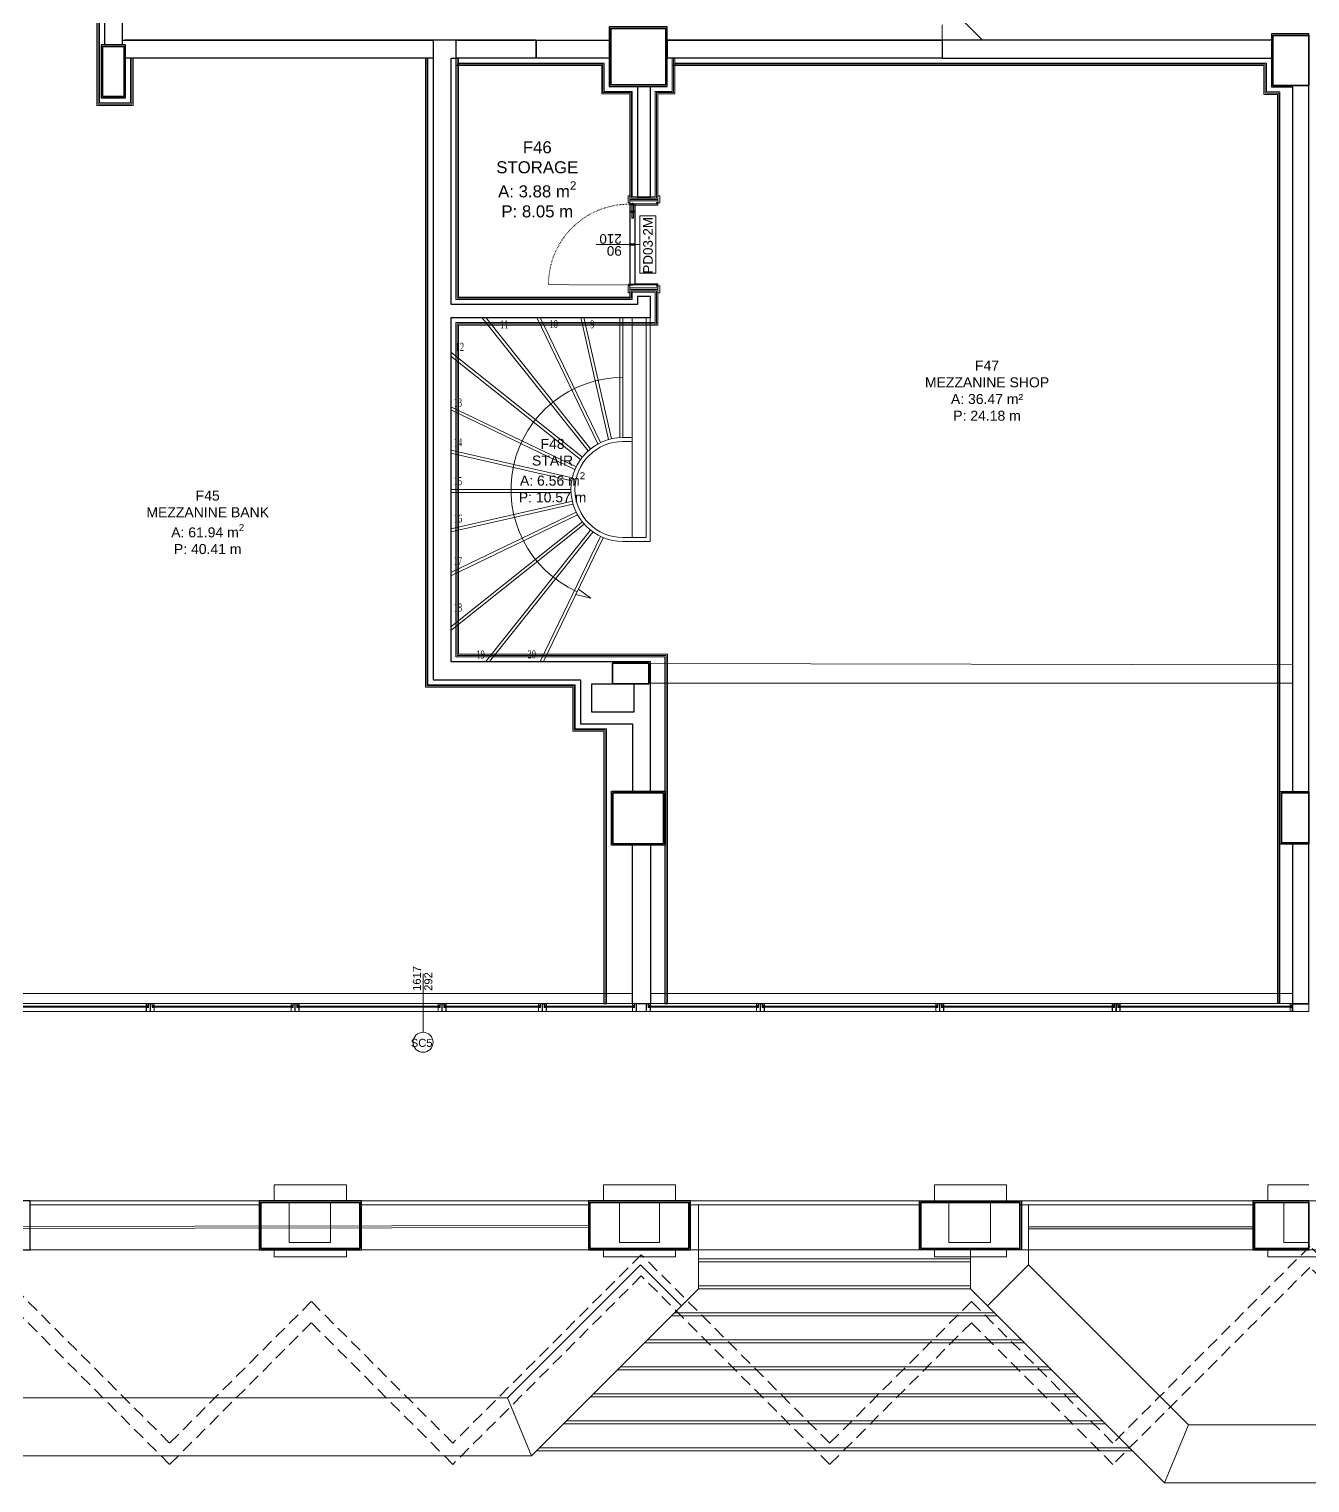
# Model space of a CAD drawing. Header units: centimetres. Extents: x 118932 to 154602, y -32682 to -23521.
# Drawn here: x 144285 to 145565, y -31538 to -30085 of the extents above; entities that cross this region are included whole.
import ezdxf

# ---------------------------------------------------------------- set-up
doc = ezdxf.new("R2010")
doc.units = ezdxf.units.CM
doc.header["$LTSCALE"] = 50
doc.header["$MEASUREMENT"] = 0
doc.linetypes.add('_hidden_', pattern=[0.375, 0.25, -0.125])
doc.linetypes.add('ACAD_ISO03W100', pattern=[30, 12, -18])
for name, color, linetype, lineweight, true_color in [('GEN_00_BL_Yazı', 7, 'Continuous', 0, 0x4f5250), ('GEN_00_BL_Ölçü Dış', 7, 'Continuous', 5, 0x766a5e), ('GEN_01_TA_Kolon', 7, 'Continuous', 35, 0xd05d28), ('GEN_01_TA_Merdiven', 7, 'Continuous', 13, 0x816183), ('GEN_02_TF_Kapı', 7, 'Continuous', 9, 0x4a3526), ('GEN_02_TF_Pencere', 7, 'Continuous', 9, 0x6093ac), ('GEN_05_ML_Ahşap', 7, 'Continuous', 9, 0x745e3d), ('GEN_05_ML_Alçıpan_giydirme', 7, 'Continuous', 18, 0x7ebab5), ('GEN_06_GR_İnce', 7, 'Continuous', 13, 0xb0b0a9), ('KALACAK DUVARLAR', 7, 'Continuous', 30, 0x005387), ('ÖRÜLECEK DUVARLAR', 7, 'Continuous', 30, 0xfaca30)]:
    doc.layers.add(name, color=color, linetype=linetype, lineweight=lineweight, true_color=true_color)
doc.styles.add('ARIAL', font='arial.ttf')
doc.styles.add('arial_1_18', font='arial.ttf', dxfattribs={"height": 0.2})
doc.styles.add('Times', font='times.ttf', dxfattribs={"width": 0.7})

# ---------------------------------------------------------------- blocks, each defined once
blk = doc.blocks.new('KALACAK DUVARLAR LEVEL 1 A BLOK')
at = {"layer": 'KALACAK DUVARLAR'}
blk.add_line((-1220.5, -301.8), (-1220.5, -255.4), dxfattribs=at)
for points in [[(-2406.8, 495.7), (-2406.8, 854.8), (-2424.8, 854.8), (-2424.8, 784.8), (-2568.1, 784.8), (-2568.1, 789.8), (-2581.1, 789.8), (-2581.1, 784.8), (-2713.7, 784.8), (-2713.7, 789.8), (-2726.7, 789.8), (-2726.7, 771.8), (-2424.8, 771.8), (-2424.8, 495.7)], [(-1879, -250.3), (-1879, -120.8), (-2078.3, -120.8), (-2078.3, 223.2), (-1879, 223.2), (-1879, 244.2), (-1892, 244.2), (-1892, 236.2), (-2078.3, 236.2), (-2078.3, 482.6), (-2073.3, 482.6), (-2073.3, 500.6), (-2096.3, 500.6), (-2096.3, -138.8), (-1949, -138.8), (-1949, -182.8), (-1897, -182.8), (-1897, -250.3)], [(-1920.2, 482.6), (-1993.3, 482.6), (-1993.3, 500.6), (-1920.2, 500.6)], [(-1258.1, 500.6), (-1587.3, 500.6), (-1587.3, 482.6), (-1258.1, 482.6)], [(-1237, -303.3), (-1237, -462.7), (-1220.5, -462.7), (-1220.5, 506.7), (-1258, 506.7), (-1258, 453.7), (-1237, 453.7), (-1237, -250.4)], [(-1892, 454.2), (-1892, 343.7), (-1879, 343.7), (-1879, 454.2)], [(-1879, -304.3), (-1879, -462.7), (-1897, -462.7), (-1897, -304.3)]]:
    blk.add_lwpolyline(points, dxfattribs=at)
for points in [[(-1862.2, 513.7), (-1920.2, 513.7), (-1920.2, 454.2), (-1862.2, 454.2)], [(-2403.7, 442.7), (-2403.7, 495.7), (-2428.2, 495.7), (-2428.2, 442.7)], [(-1895.5, -142.8), (-1895.5, -171.3), (-1937.5, -171.3), (-1937.5, -142.8)], [(-1864.5, -304.3), (-1918, -304.3), (-1918, -250.3), (-1864.5, -250.3)], [(-1249.5, -250.4), (-1220.5, -250.4), (-1220.5, -303.3), (-1249.5, -303.3)], [(-2499, -708.8), (-2499, -659.8), (-2601, -659.8), (-2601, -708.8), (-2499, -708.8)], [(-2168, -708.8), (-2168, -659.8), (-2270, -659.8), (-2270, -708.8), (-2168, -708.8)], [(-1839, -708.8), (-1839, -659.8), (-1941, -659.8), (-1941, -708.8), (-1839, -708.8)], [(-1610, -708.8), (-1610, -659.8), (-1508, -659.8), (-1508, -708.8), (-1610, -708.8)], [(-1220.5, -708.8), (-1220.5, -659.8), (-1276.5, -659.8), (-1276.5, -708.8), (-1220.5, -708.8)]]:
    blk.add_lwpolyline(points, close=True, dxfattribs=at)
blk = doc.blocks.new('LEVEL 1_A BLOK_GÖRÜNÜŞ')
at = {"layer": 'GEN_01_TA_Merdiven'}
for p, q in [((-3853.2, -549.4), (-3959.5, -416.2)), ((-3850.9, -547.5), (-3955.6, -416.2)), ((-3843.7, -542.7), (-3904.6, -416.2)), ((-3841, -541.3), (-3901.3, -416.2)), ((-3832.9, -538.2), (-3860.8, -416.2)), ((-3830, -537.5), (-3857.7, -416.2)), ((-3821.5, -536.2), (-3821.5, -416.2)), ((-3818.5, -536.2), (-3818.5, -416.2)), ((-3809.2, -416.2), (-3809.2, -636.2)), ((-3795.2, -416.2), (-3795.2, -636.2)), ((-3791.2, -416.2), (-3791.2, -640.2)), ((-3859.1, -555.8), (-3990.5, -451)), ((-3861, -558.1), (-3990.5, -454.9)), ((-3865.3, -565.6), (-3990.5, -505.4)), ((-3866.6, -568.3), (-3990.5, -508.7)), ((-3818.5, -536.2), (-3809.2, -536.2)), ((-3869.1, -576.6), (-3990.5, -548.9)), ((-3869.8, -579.6), (-3990.5, -552)), ((-3818.5, -540.2), (-3809.2, -540.2)), ((-3870.5, -588.2), (-3990.5, -588.2)), ((-3870.5, -591.2), (-3990.5, -591.2)), ((-3869.1, -599.8), (-3990.5, -627.5)), ((-3868.5, -602.7), (-3990.5, -630.5)), ((-3865.3, -610.8), (-3990.5, -671)), ((-3864, -613.5), (-3990.5, -674.4)), ((-3859.1, -620.6), (-3990.5, -725.4)), ((-3857.2, -623), (-3990.5, -729.2)), ((-3850.9, -628.9), (-3955.6, -760.2)), ((-3848.5, -630.7), (-3951.8, -760.2)), ((-3841, -635.1), (-3901.3, -760.2)), ((-3838.3, -636.4), (-3898, -760.2)), ((-3818.5, -636.2), (-3795.2, -636.2)), ((-3818.5, -640.2), (-3791.2, -640.2))]:
    blk.add_line(p, q, dxfattribs=at)
blk.add_lwpolyline([(-3865.6, -693.1), (-3850.8, -696.9), (-3863, -687.7)], close=True, dxfattribs=at)
for radius, end in [(112, 245.8206), (52, 270), (48, 270)]:
    blk.add_arc((-3818.5, -588.2), radius, 90, end, dxfattribs=at)
at = {"layer": 'GEN_06_GR_İnce'}
for p, q in [((-4316.6, -138.8), (-4008.5, -138.8)), ((-3905.5, -138.8), (-3985.5, -138.8)), ((-3499.5, -138.8), (-3774.1, -138.8)), ((-3791.2, -762.1), (-3149.2, -763.6)), ((-3791.2, -781.6), (-3149.2, -781.6)), ((-3809.2, -1102.1), (-4749.6, -1102.1)), ((-3809.2, -1092.1), (-4745.4, -1092.1)), ((-3149.2, -1092.1), (-3791.2, -1092.1)), ((-3149.2, -1102.1), (-3791.2, -1102.1))]:
    blk.add_line(p, q, dxfattribs=at)
blk.add_lwpolyline([(-5061.7, -1299.2), (-1885.7, -1299.2), (-1885.7, -1348.2), (-5061.7, -1348.2)], close=True, dxfattribs=at)
at = {"layer": 'GEN_01_TA_Merdiven', "style": 'Times', "width": 0.7}
for s, p in [('11', (-3941.5, -427)), ('10', (-3892, -426.8)), ('9', (-3851.3, -427)), ('12', (-3985.8, -449.6)), ('13', (-3987.8, -505.3)), ('14', (-3987.8, -545.1)), ('15', (-3987.8, -583.8)), ('16', (-3987.8, -621.3)), ('17', (-3987.8, -663.5)), ('18', (-3987.8, -710.1)), ('19', (-3965.1, -757.1)), ('20', (-3914, -757))]:
    blk.add_text(s, height=8, dxfattribs=at).set_placement(p)
blk = doc.blocks.new('niv1görünüş')
at = {"layer": 'GEN_06_GR_İnce'}
for p, q in [((2113, -5553.4), (1936.9, -5377.2)), ((2072.5, -5538.4), (2072.5, -5553.4)), ((1255.4, -5553.4), (1563.6, -5553.4)), ((1666.6, -5553.4), (1586.6, -5553.4)), ((2072.5, -5553.4), (1797.9, -5553.4)), ((2398.4, -6697.8), (2439.4, -6697.8)), ((2398.4, -6713.8), (2398.4, -6697.8)), ((1160, -6717.6), (1389.9, -6717.6)), ((1160.9, -6713.8), (1389.9, -6713.8)), ((1718.9, -6717.6), (1490, -6717.6)), ((1718.9, -6713.8), (1491.9, -6713.8)), ((2049.9, -6717.6), (1820, -6717.6)), ((2049.9, -6713.8), (1820.9, -6713.8)), ((1829, -6717.6), (1829, -6801.6)), ((2150.1, -6717.6), (2383.4, -6717.6)), ((2151.9, -6713.8), (2383.4, -6713.8)), ((2159.1, -6717.6), (2159.1, -6742.2)), ((2159.1, -6717.6), (2159.1, -6777.6)), ((1718.9, -6738.3), (839, -6739.6)), ((1718.9, -6740.3), (839, -6741.6)), ((2383.4, -6739.6), (2159.1, -6739.6)), ((2383.4, -6739.6), (2159.1, -6739.6)), ((2383.4, -6741.6), (2159.1, -6741.6)), ((2383.4, -6741.6), (2159.1, -6741.6)), ((2439.4, -6744.7), (2439.4, -6748.2)), ((1160.9, -6762.8), (1389.9, -6762.8)), ((1718.9, -6762.8), (1491.9, -6762.8)), ((2049.9, -6762.8), (1820.9, -6762.8)), ((2101, -6771.6), (1829, -6771.6)), ((2101, -6762.8), (2101, -6801.6)), ((2151.9, -6762.8), (2383.4, -6762.8)), ((2398.4, -6762.8), (2398.4, -6769.8)), ((2398.4, -6769.8), (2482.4, -6769.8)), ((1638, -6910.6), (1771, -6777.6)), ((1771, -6777.6), (1812, -6818.6)), ((2101, -6774.6), (1829, -6774.6)), ((2159.1, -6777.6), (2118, -6818.6)), ((2319.1, -6937.7), (2159.1, -6777.6)), ((2101, -6798.6), (1829, -6798.6)), ((1662, -6968.7), (1829, -6801.6)), ((2101, -6801.6), (1829, -6801.6)), ((2295.1, -6995.7), (2101, -6801.6)), ((2128.1, -6828.6), (1802, -6828.6)), ((2125.1, -6825.6), (1805, -6825.6)), ((2155.1, -6855.6), (1775, -6855.6)), ((2152.1, -6852.6), (1778, -6852.6)), ((2182.1, -6882.6), (1748, -6882.6)), ((2179.1, -6879.6), (1751, -6879.6)), ((1638, -6910.6), (972, -6910.6)), ((1638, -6910.6), (1662, -6968.7)), ((2209.1, -6909.6), (1721, -6909.6)), ((2206.1, -6906.6), (1724, -6906.6)), ((2236.1, -6936.7), (1694, -6936.7)), ((2233.1, -6933.7), (1697, -6933.7)), ((2319.1, -6937.7), (2295.1, -6995.7)), ((3278.1, -6937.7), (2319.1, -6937.7)), ((1662, -6968.7), (948, -6968.7)), ((2263.1, -6963.7), (1667, -6963.7)), ((2260.1, -6960.7), (1670, -6960.7)), ((3302.1, -6995.7), (2295.1, -6995.7))]:
    blk.add_line(p, q, dxfattribs=at)
at = {"layer": 'GEN_06_GR_İnce', "linetype": '_hidden_'}
for points in [[(2637.2, -6977.2), (2440.3, -6780.2), (2243.4, -6977.1), (2101.9, -6835.5), (1960.2, -6977.2), (1771.8, -6788.7), (1583.4, -6977.1), (1441.9, -6835.5), (1300.2, -6977.2), (1111.8, -6788.7), (956.7, -6943.8), (665.9, -6943.8), (432.1, -6943.8), (219.8, -6731.4), (361.5, -6589.7), (219.9, -6448), (408.1, -6259.8), (219.9, -6071.3), (361.6, -5929.8), (219.9, -5788), (414.1, -5593.8), (219.8, -5399.4)], [(2637.2, -6955.9), (2440.3, -6759), (2243.4, -6955.9), (2101.9, -6814.3), (1960.2, -6955.9), (1771.8, -6767.5), (1583.4, -6955.8), (1441.9, -6814.3), (1300.2, -6955.9), (1111.8, -6767.5), (950.5, -6928.8), (665.9, -6928.8), (438.3, -6928.8), (241, -6731.4), (382.8, -6589.7), (241.1, -6448), (429.3, -6259.8), (241.1, -6071.3), (382.9, -5929.8), (241.1, -5788), (435.3, -5593.8), (241, -5399.4)]]:
    blk.add_lwpolyline(points, dxfattribs=at)
at = {"layer": 'GEN_06_GR_İnce'}
for points in [[(1476.9, -6713.8), (1476.9, -6697.8), (1404.9, -6697.8), (1404.9, -6713.8)], [(1782.4, -6697.8), (1733.9, -6697.8), (1733.9, -6713.8)], [(1805.9, -6713.8), (1805.9, -6697.8), (1782.4, -6697.8)], [(2064.9, -6713.8), (2064.9, -6697.8), (2136.9, -6697.8), (2136.9, -6713.8)], [(1404.9, -6762.8), (1404.9, -6769.8), (1476.9, -6769.8), (1476.9, -6762.8)], [(1733.9, -6762.8), (1733.9, -6769.8), (1805.9, -6769.8), (1805.9, -6762.8)], [(2136.9, -6762.8), (2136.9, -6769.8), (2064.9, -6769.8), (2064.9, -6762.8)]]:
    blk.add_lwpolyline(points, dxfattribs=at)
for points in [[(1419.9, -6755.3), (1419.9, -6715.3), (1460.9, -6715.3), (1460.9, -6755.3), (1419.9, -6755.3)], [(1749.9, -6755.3), (1749.9, -6715.3), (1789.9, -6715.3), (1789.9, -6755.3), (1749.9, -6755.3)], [(2120.9, -6755.3), (2120.9, -6715.3), (2079.4, -6715.3), (2079.4, -6755.3), (2120.9, -6755.3)], [(2439.4, -6755.3), (2439.4, -6715.3), (2414.4, -6715.3), (2414.4, -6755.3), (2439.4, -6755.3)]]:
    blk.add_lwpolyline(points, close=True, dxfattribs=at)
blk = doc.blocks.new('LEVEL 1_A BLOK_KOLON')
at = {"layer": 'GEN_01_TA_Kolon'}
for points in [[(-3741.9, -991.4), (-3796.9, -991.4), (-3796.9, -1047.9), (-3741.9, -1047.9)], [(-3134.7, -998.4), (-3098.7, -998.4), (-3098.7, -1048.4), (-3134.7, -1048.4)], [(-4283.4, -1059.4), (-4283.4, -1009.4), (-4304.9, -1009.4), (-4304.9, -1059.4)], [(-3758.7, -1625.9), (-3795.2, -1625.9), (-3795.2, -1646.4), (-3758.7, -1646.4)], [(-3744.2, -1806.4), (-3794.7, -1806.4), (-3794.7, -1755.4), (-3744.2, -1755.4)], [(-3126.2, -1755.5), (-3098.7, -1755.5), (-3098.7, -1805.4), (-3126.2, -1805.4)], [(-4047.7, -2210.9), (-4047.7, -2164.9), (-4146.7, -2164.9), (-4146.7, -2210.9), (-4097.2, -2210.9)], [(-3718.7, -2210.9), (-3718.7, -2164.9), (-3817.7, -2164.9), (-3817.7, -2210.9), (-3768.2, -2210.9)], [(-3486.7, -2210.9), (-3486.7, -2164.9), (-3387.7, -2164.9), (-3387.7, -2210.9), (-3437.2, -2210.9)], [(-3098.7, -2210.9), (-3098.7, -2164.9), (-3153.2, -2164.9), (-3153.2, -2210.9), (-3106.2, -2210.9)]]:
    blk.add_lwpolyline(points, close=True, dxfattribs=at)
blk = doc.blocks.new('level 1 main tower duvarlar_')
at = {"layer": 'GEN_05_ML_Alçıpan_giydirme', "linetype": 'ByBlock'}
for points in [[(-4330.1, -1509.8), (-4330.1, -1838.9), (-4293.9, -1838.9), (-4293.9, -1791.5), (-4296.4, -1791.5), (-4296.4, -1836.4), (-4327.6, -1836.4), (-4327.6, -1507.3)], [(-4295.2, -1791.5), (-4295.2, -1837.6), (-4328.8, -1837.6), (-4328.8, -1508.5), (-4630.7, -1508.5), (-4630.7, -1480.5), (-4610.2, -1480.5), (-4610.2, -1488), (-4480.1, -1488), (-4480.1, -1480.5), (-4464.6, -1480.5), (-4464.6, -1488), (-4323.8, -1488), (-4323.8, -1419.3)], [(-4001.6, -1791.5), (-4001.6, -2420.4), (-3854.3, -2420.4), (-3854.3, -2464.4), (-3823.2, -2464.4), (-3823.2, -2736.8), (-3820.7, -2736.8), (-3820.7, -2461.9), (-3851.8, -2461.9), (-3851.8, -2417.9), (-3999.1, -2417.9), (-3999.1, -1791.5)], [(-4000.3, -1791.5), (-4000.3, -2419.1), (-3853, -2419.1), (-3853, -2463.1), (-3822, -2463.1), (-3822, -2736.8)], [(-3968.6, -1791.5), (-3968.6, -1796.5), (-3822.9, -1796.5), (-3822.9, -1824.9), (-3794.8, -1824.9), (-3794.8, -1930.4), (-3771.8, -1930.4), (-3771.8, -1824.9), (-3754.9, -1824.9), (-3754.9, -1791.5), (-3752.4, -1791.5), (-3752.4, -1827.4), (-3769.3, -1827.4), (-3769.3, -1932.9), (-3797.3, -1932.9), (-3797.3, -1827.4), (-3825.4, -1827.4), (-3825.4, -1799), (-3971.1, -1799), (-3971.1, -1791.5)], [(-3761, -2736.8), (-3761, -2388.6), (-3969.8, -2388.6), (-3969.8, -2057.1), (-3770.5, -2057.1), (-3770.5, -2024.1), (-3796, -2024.1), (-3796, -2031.6), (-3969.8, -2031.6), (-3969.8, -1791.5)], [(-3969.8, -1791.5), (-3969.8, -1797.7), (-3824.2, -1797.7), (-3824.2, -1826.1), (-3796, -1826.1), (-3796, -1931.6), (-3770.5, -1931.6), (-3770.5, -1826.1), (-3753.7, -1826.1), (-3753.7, -1791.5)], [(-3149.7, -2736.8), (-3149.7, -1827.9), (-3163.2, -1827.9), (-3163.3, -1799), (-3754.9, -1799), (-3754.9, -1791.5)], [(-3148.5, -2736.8), (-3148.5, -1826.6), (-3162, -1826.6), (-3162.1, -1797.7), (-3753.7, -1797.7), (-3753.7, -1791.5)], [(-3147.2, -2736.8), (-3147.2, -1825.4), (-3160.7, -1825.4), (-3160.8, -1796.5), (-3752.4, -1796.5), (-3752.4, -1791.5)]]:
    blk.add_lwpolyline(points, dxfattribs=at)
blk.add_lwpolyline([(-3769.3, -2022.9), (-3769.3, -2058.4), (-3968.6, -2058.4), (-3968.6, -2387.4), (-3759.7, -2387.4), (-3759.7, -2736.8), (-3762.2, -2736.8), (-3762.2, -2389.9), (-3971.1, -2389.9), (-3971.1, -2055.9), (-3771.8, -2055.9), (-3771.8, -2025.4), (-3794.8, -2025.4), (-3794.8, -2032.9), (-3971.1, -2032.9), (-3971.1, -1791.5), (-3968.6, -1791.5), (-3968.6, -2030.4), (-3797.3, -2030.4), (-3797.3, -2022.9)], close=True, dxfattribs=at)
blk = doc.blocks.new('sc5')
at = {"layer": 'GEN_02_TF_Pencere'}
for p, q in [((15419.1, 3643.8), (15418.9, 3643.6)), ((15418.9, 3643.6), (15418.9, 3643)), ((15418.9, 3643.3), (15574.8, 3643.3)), ((15419.1, 3642.8), (15418.9, 3643)), ((15419.1, 3643.8), (15574.6, 3643.8)), ((15419.1, 3642.8), (15574.6, 3642.8)), ((15573.1, 3646.3), (15420.6, 3646.3)), ((15420.6, 3638.3), (15573.1, 3638.3)), ((15574.6, 3643.8), (15574.8, 3643.6)), ((15574.6, 3642.8), (15574.8, 3643)), ((15574.8, 3643.6), (15574.8, 3643)), ((15587.6, 3643.8), (15587.4, 3643.6)), ((15587.4, 3643.6), (15587.4, 3643)), ((15587.4, 3643.3), (15727.7, 3643.3)), ((15587.6, 3642.8), (15587.4, 3643)), ((15587.6, 3643.8), (15727.5, 3643.8)), ((15587.6, 3642.8), (15727.5, 3642.8)), ((15726, 3646.3), (15589.1, 3646.3)), ((15589.1, 3638.3), (15726, 3638.3)), ((15727.5, 3643.8), (15727.7, 3643.6)), ((15727.5, 3642.8), (15727.7, 3643)), ((15727.7, 3643.6), (15727.7, 3643)), ((15732.5, 3643.8), (15732.3, 3643.6)), ((15732.3, 3643.6), (15732.3, 3643)), ((15872.6, 3643.3), (15732.3, 3643.3)), ((15732.5, 3642.8), (15732.3, 3643)), ((15872.4, 3643.8), (15732.5, 3643.8)), ((15872.4, 3642.8), (15732.5, 3642.8)), ((15734, 3646.3), (15870.9, 3646.3)), ((15870.9, 3638.3), (15734, 3638.3)), ((15872.4, 3643.8), (15872.6, 3643.6)), ((15872.4, 3642.8), (15872.6, 3643)), ((15872.6, 3643.6), (15872.6, 3643)), ((15877.4, 3643.8), (15877.2, 3643.6)), ((15877.2, 3643.6), (15877.2, 3643)), ((16017.5, 3643.3), (15877.2, 3643.3)), ((15877.4, 3642.8), (15877.2, 3643)), ((16017.3, 3643.8), (15877.4, 3643.8)), ((16017.3, 3642.8), (15877.4, 3642.8)), ((15878.9, 3646.3), (16015.8, 3646.3)), ((16015.8, 3638.3), (15878.9, 3638.3)), ((16017.3, 3643.8), (16017.5, 3643.6)), ((16017.3, 3642.8), (16017.5, 3643)), ((16017.5, 3643.6), (16017.5, 3643)), ((16022.3, 3643.8), (16022.1, 3643.6)), ((16022.1, 3643.6), (16022.1, 3643)), ((16022.1, 3643.3), (16164.4, 3643.3)), ((16022.3, 3642.8), (16022.1, 3643)), ((16022.3, 3643.8), (16164.2, 3643.8)), ((16022.3, 3642.8), (16164.2, 3642.8)), ((16162.7, 3646.3), (16023.8, 3646.3)), ((16023.8, 3638.3), (16162.7, 3638.3)), ((16164.2, 3643.8), (16164.4, 3643.6)), ((16164.2, 3642.8), (16164.4, 3643)), ((16164.4, 3643.6), (16164.4, 3643)), ((16169.2, 3643.8), (16169, 3643.6)), ((16169, 3643.6), (16169, 3643)), ((16264.7, 3643.3), (16169, 3643.3)), ((16169.2, 3642.8), (16169, 3643)), ((16264.5, 3643.8), (16169.2, 3643.8)), ((16264.5, 3642.8), (16169.2, 3642.8)), ((16170.7, 3646.3), (16263, 3646.3)), ((16263, 3638.3), (16170.7, 3638.3)), ((16264.5, 3643.8), (16264.7, 3643.6)), ((16264.5, 3642.8), (16264.7, 3643)), ((16264.7, 3643.6), (16264.7, 3643)), ((16269.5, 3643.8), (16269.3, 3643.6)), ((16269.3, 3643.6), (16269.3, 3643)), ((16269.3, 3643.3), (16358.7, 3643.3)), ((16269.5, 3642.8), (16269.3, 3643)), ((16269.5, 3643.8), (16358.5, 3643.8)), ((16269.5, 3642.8), (16358.5, 3642.8)), ((16357, 3646.3), (16271, 3646.3)), ((16271, 3638.3), (16357, 3638.3)), ((16375, 3646.3), (16357, 3646.3)), ((16358.5, 3643.8), (16358.7, 3643.6)), ((16358.5, 3642.8), (16358.7, 3643)), ((16358.7, 3643.6), (16358.7, 3643)), ((16373.5, 3643.8), (16373.3, 3643.6)), ((16373.3, 3643.6), (16373.3, 3643)), ((16482.7, 3643.3), (16373.3, 3643.3)), ((16373.5, 3642.8), (16373.3, 3643)), ((16482.5, 3643.8), (16373.5, 3643.8)), ((16482.5, 3642.8), (16373.5, 3642.8)), ((16375, 3646.3), (16481, 3646.3)), ((16481, 3638.3), (16375, 3638.3)), ((16482.5, 3643.8), (16482.7, 3643.6)), ((16482.5, 3642.8), (16482.7, 3643)), ((16482.7, 3643.6), (16482.7, 3643)), ((16487.5, 3643.8), (16487.3, 3643.6)), ((16487.3, 3643.6), (16487.3, 3643)), ((16662, 3643.3), (16487.3, 3643.3)), ((16487.5, 3642.8), (16487.3, 3643)), ((16661.8, 3643.8), (16487.5, 3643.8)), ((16661.8, 3642.8), (16487.5, 3642.8)), ((16489, 3646.3), (16660.3, 3646.3)), ((16660.3, 3638.3), (16489, 3638.3)), ((16661.8, 3643.8), (16662, 3643.6)), ((16661.8, 3642.8), (16662, 3643)), ((16662, 3643.6), (16662, 3643)), ((16666.8, 3643.8), (16666.6, 3643.6)), ((16666.6, 3643.6), (16666.6, 3643)), ((16666.6, 3643.3), (16838.4, 3643.3)), ((16666.8, 3642.8), (16666.6, 3643)), ((16666.8, 3643.8), (16838.2, 3643.8)), ((16666.8, 3642.8), (16838.2, 3642.8)), ((16836.7, 3646.3), (16668.3, 3646.3)), ((16668.3, 3638.3), (16836.7, 3638.3)), ((16838.2, 3643.8), (16838.4, 3643.6)), ((16838.2, 3642.8), (16838.4, 3643)), ((16838.4, 3643.6), (16838.4, 3643)), ((16843.2, 3643.8), (16843, 3643.6)), ((16843, 3643.6), (16843, 3643)), ((16843, 3643.3), (17016.3, 3643.3)), ((16843.2, 3642.8), (16843, 3643)), ((16843.2, 3643.8), (17016.1, 3643.8)), ((16843.2, 3642.8), (17016.1, 3642.8)), ((17014.6, 3646.3), (16844.7, 3646.3)), ((16844.7, 3638.3), (17014.6, 3638.3)), ((17016.1, 3643.8), (17016.3, 3643.6)), ((17016.1, 3642.8), (17016.3, 3643)), ((17016.3, 3643.6), (17016.3, 3643)), ((17017, 3646.3), (17033.5, 3646.3))]:
    blk.add_line(p, q, dxfattribs=at)
at = {"layer": 'GEN_02_TF_Pencere', "elevation": 0}
blk.add_lwpolyline([(16147.7, 3617.7), (16147.7, 3676)], dxfattribs=at)
at = {"layer": 'GEN_02_TF_Pencere'}
for points in [[(15416.6, 3646.3), (15418.6, 3646.3), (15418.6, 3642.5), (15420.6, 3642.5), (15420.6, 3638.3), (15416.6, 3638.3)], [(15416.8, 3646.1), (15418.4, 3646.1), (15418.4, 3642.3), (15420.4, 3642.3), (15420.4, 3638.5), (15416.8, 3638.5)], [(15418.6, 3646.3), (15420.6, 3646.3), (15420.6, 3644.1), (15418.6, 3644.1)], [(15418.6, 3646.1), (15420.4, 3646.1), (15420.4, 3644.3), (15418.6, 3644.3)], [(15577.1, 3646.3), (15575.1, 3646.3), (15575.1, 3642.5), (15573.1, 3642.5), (15573.1, 3638.3), (15577.1, 3638.3)], [(15575.1, 3646.3), (15573.1, 3646.3), (15573.1, 3644.1), (15575.1, 3644.1)], [(15576.9, 3646.1), (15575.3, 3646.1), (15575.3, 3642.3), (15573.3, 3642.3), (15573.3, 3638.5), (15576.9, 3638.5)], [(15575.1, 3646.1), (15573.3, 3646.1), (15573.3, 3644.3), (15575.1, 3644.3)], [(15585.1, 3646.3), (15585.1, 3638.3), (15577.1, 3638.3), (15577.1, 3646.3)], [(15584.9, 3646.1), (15584.9, 3638.5), (15577.3, 3638.5), (15577.3, 3646.1)], [(15585.1, 3646.3), (15587.1, 3646.3), (15587.1, 3642.5), (15589.1, 3642.5), (15589.1, 3638.3), (15585.1, 3638.3)], [(15585.3, 3646.1), (15586.9, 3646.1), (15586.9, 3642.3), (15588.9, 3642.3), (15588.9, 3638.5), (15585.3, 3638.5)], [(15587.1, 3646.3), (15589.1, 3646.3), (15589.1, 3644.1), (15587.1, 3644.1)], [(15587.1, 3646.1), (15588.9, 3646.1), (15588.9, 3644.3), (15587.1, 3644.3)], [(15730, 3646.3), (15728, 3646.3), (15728, 3642.5), (15726, 3642.5), (15726, 3638.3), (15730, 3638.3)], [(15728, 3646.3), (15726, 3646.3), (15726, 3644.1), (15728, 3644.1)], [(15729.8, 3646.1), (15728.2, 3646.1), (15728.2, 3642.3), (15726.2, 3642.3), (15726.2, 3638.5), (15729.8, 3638.5)], [(15728, 3646.1), (15726.2, 3646.1), (15726.2, 3644.3), (15728, 3644.3)], [(15730, 3646.3), (15732, 3646.3), (15732, 3642.5), (15734, 3642.5), (15734, 3638.3), (15730, 3638.3)], [(15730.2, 3646.1), (15731.8, 3646.1), (15731.8, 3642.3), (15733.8, 3642.3), (15733.8, 3638.5), (15730.2, 3638.5)], [(15732, 3646.3), (15734, 3646.3), (15734, 3644.1), (15732, 3644.1)], [(15732, 3646.1), (15733.8, 3646.1), (15733.8, 3644.3), (15732, 3644.3)], [(15874.9, 3646.3), (15872.9, 3646.3), (15872.9, 3642.5), (15870.9, 3642.5), (15870.9, 3638.3), (15874.9, 3638.3)], [(15872.9, 3646.3), (15870.9, 3646.3), (15870.9, 3644.1), (15872.9, 3644.1)], [(15874.7, 3646.1), (15873.1, 3646.1), (15873.1, 3642.3), (15871.1, 3642.3), (15871.1, 3638.5), (15874.7, 3638.5)], [(15872.9, 3646.1), (15871.1, 3646.1), (15871.1, 3644.3), (15872.9, 3644.3)], [(15874.9, 3646.3), (15876.9, 3646.3), (15876.9, 3642.5), (15878.9, 3642.5), (15878.9, 3638.3), (15874.9, 3638.3)], [(15875.1, 3646.1), (15876.7, 3646.1), (15876.7, 3642.3), (15878.7, 3642.3), (15878.7, 3638.5), (15875.1, 3638.5)], [(15876.9, 3646.3), (15878.9, 3646.3), (15878.9, 3644.1), (15876.9, 3644.1)], [(15876.9, 3646.1), (15878.7, 3646.1), (15878.7, 3644.3), (15876.9, 3644.3)], [(16019.8, 3646.3), (16017.8, 3646.3), (16017.8, 3642.5), (16015.8, 3642.5), (16015.8, 3638.3), (16019.8, 3638.3)], [(16017.8, 3646.3), (16015.8, 3646.3), (16015.8, 3644.1), (16017.8, 3644.1)], [(16019.6, 3646.1), (16018, 3646.1), (16018, 3642.3), (16016, 3642.3), (16016, 3638.5), (16019.6, 3638.5)], [(16017.8, 3646.1), (16016, 3646.1), (16016, 3644.3), (16017.8, 3644.3)], [(16019.8, 3646.3), (16021.8, 3646.3), (16021.8, 3642.5), (16023.8, 3642.5), (16023.8, 3638.3), (16019.8, 3638.3)], [(16020, 3646.1), (16021.6, 3646.1), (16021.6, 3642.3), (16023.6, 3642.3), (16023.6, 3638.5), (16020, 3638.5)], [(16021.8, 3646.3), (16023.8, 3646.3), (16023.8, 3644.1), (16021.8, 3644.1)], [(16021.8, 3646.1), (16023.6, 3646.1), (16023.6, 3644.3), (16021.8, 3644.3)], [(16166.7, 3646.3), (16164.7, 3646.3), (16164.7, 3642.5), (16162.7, 3642.5), (16162.7, 3638.3), (16166.7, 3638.3)], [(16164.7, 3646.3), (16162.7, 3646.3), (16162.7, 3644.1), (16164.7, 3644.1)], [(16166.5, 3646.1), (16164.9, 3646.1), (16164.9, 3642.3), (16162.9, 3642.3), (16162.9, 3638.5), (16166.5, 3638.5)], [(16164.7, 3646.1), (16162.9, 3646.1), (16162.9, 3644.3), (16164.7, 3644.3)], [(16166.7, 3646.3), (16168.7, 3646.3), (16168.7, 3642.5), (16170.7, 3642.5), (16170.7, 3638.3), (16166.7, 3638.3)], [(16166.9, 3646.1), (16168.5, 3646.1), (16168.5, 3642.3), (16170.5, 3642.3), (16170.5, 3638.5), (16166.9, 3638.5)], [(16168.7, 3646.3), (16170.7, 3646.3), (16170.7, 3644.1), (16168.7, 3644.1)], [(16168.7, 3646.1), (16170.5, 3646.1), (16170.5, 3644.3), (16168.7, 3644.3)], [(16267, 3646.3), (16265, 3646.3), (16265, 3642.5), (16263, 3642.5), (16263, 3638.3), (16267, 3638.3)], [(16265, 3646.3), (16263, 3646.3), (16263, 3644.1), (16265, 3644.1)], [(16266.8, 3646.1), (16265.2, 3646.1), (16265.2, 3642.3), (16263.2, 3642.3), (16263.2, 3638.5), (16266.8, 3638.5)], [(16265, 3646.1), (16263.2, 3646.1), (16263.2, 3644.3), (16265, 3644.3)], [(16267, 3646.3), (16269, 3646.3), (16269, 3642.5), (16271, 3642.5), (16271, 3638.3), (16267, 3638.3)], [(16267.2, 3646.1), (16268.8, 3646.1), (16268.8, 3642.3), (16270.8, 3642.3), (16270.8, 3638.5), (16267.2, 3638.5)], [(16269, 3646.3), (16271, 3646.3), (16271, 3644.1), (16269, 3644.1)], [(16269, 3646.1), (16270.8, 3646.1), (16270.8, 3644.3), (16269, 3644.3)], [(16361, 3646.3), (16359, 3646.3), (16359, 3642.5), (16357, 3642.5), (16357, 3638.3), (16361, 3638.3)], [(16359, 3646.3), (16357, 3646.3), (16357, 3644.1), (16359, 3644.1)], [(16360.8, 3646.1), (16359.2, 3646.1), (16359.2, 3642.3), (16357.2, 3642.3), (16357.2, 3638.5), (16360.8, 3638.5)], [(16359, 3646.1), (16357.2, 3646.1), (16357.2, 3644.3), (16359, 3644.3)], [(16371, 3638.3), (16361, 3638.3), (16361, 3646.3), (16371, 3646.3)], [(16370.8, 3638.5), (16361.2, 3638.5), (16361.2, 3646.1), (16370.8, 3646.1)], [(16371, 3646.3), (16373, 3646.3), (16373, 3642.5), (16375, 3642.5), (16375, 3638.3), (16371, 3638.3)], [(16371.2, 3646.1), (16372.8, 3646.1), (16372.8, 3642.3), (16374.8, 3642.3), (16374.8, 3638.5), (16371.2, 3638.5)], [(16373, 3646.3), (16375, 3646.3), (16375, 3644.1), (16373, 3644.1)], [(16373, 3646.1), (16374.8, 3646.1), (16374.8, 3644.3), (16373, 3644.3)], [(16485, 3646.3), (16483, 3646.3), (16483, 3642.5), (16481, 3642.5), (16481, 3638.3), (16485, 3638.3)], [(16483, 3646.3), (16481, 3646.3), (16481, 3644.1), (16483, 3644.1)], [(16484.8, 3646.1), (16483.2, 3646.1), (16483.2, 3642.3), (16481.2, 3642.3), (16481.2, 3638.5), (16484.8, 3638.5)], [(16483, 3646.1), (16481.2, 3646.1), (16481.2, 3644.3), (16483, 3644.3)], [(16485, 3646.3), (16487, 3646.3), (16487, 3642.5), (16489, 3642.5), (16489, 3638.3), (16485, 3638.3)], [(16485.2, 3646.1), (16486.8, 3646.1), (16486.8, 3642.3), (16488.8, 3642.3), (16488.8, 3638.5), (16485.2, 3638.5)], [(16487, 3646.3), (16489, 3646.3), (16489, 3644.1), (16487, 3644.1)], [(16487, 3646.1), (16488.8, 3646.1), (16488.8, 3644.3), (16487, 3644.3)], [(16664.3, 3646.3), (16662.3, 3646.3), (16662.3, 3642.5), (16660.3, 3642.5), (16660.3, 3638.3), (16664.3, 3638.3)], [(16662.3, 3646.3), (16660.3, 3646.3), (16660.3, 3644.1), (16662.3, 3644.1)], [(16664.1, 3646.1), (16662.5, 3646.1), (16662.5, 3642.3), (16660.5, 3642.3), (16660.5, 3638.5), (16664.1, 3638.5)], [(16662.3, 3646.1), (16660.5, 3646.1), (16660.5, 3644.3), (16662.3, 3644.3)], [(16664.3, 3646.3), (16666.3, 3646.3), (16666.3, 3642.5), (16668.3, 3642.5), (16668.3, 3638.3), (16664.3, 3638.3)], [(16664.5, 3646.1), (16666.1, 3646.1), (16666.1, 3642.3), (16668.1, 3642.3), (16668.1, 3638.5), (16664.5, 3638.5)], [(16666.3, 3646.3), (16668.3, 3646.3), (16668.3, 3644.1), (16666.3, 3644.1)], [(16666.3, 3646.1), (16668.1, 3646.1), (16668.1, 3644.3), (16666.3, 3644.3)], [(16840.7, 3646.3), (16838.7, 3646.3), (16838.7, 3642.5), (16836.7, 3642.5), (16836.7, 3638.3), (16840.7, 3638.3)], [(16838.7, 3646.3), (16836.7, 3646.3), (16836.7, 3644.1), (16838.7, 3644.1)], [(16840.5, 3646.1), (16838.9, 3646.1), (16838.9, 3642.3), (16836.9, 3642.3), (16836.9, 3638.5), (16840.5, 3638.5)], [(16838.7, 3646.1), (16836.9, 3646.1), (16836.9, 3644.3), (16838.7, 3644.3)], [(16840.7, 3646.3), (16842.7, 3646.3), (16842.7, 3642.5), (16844.7, 3642.5), (16844.7, 3638.3), (16840.7, 3638.3)], [(16840.9, 3646.1), (16842.5, 3646.1), (16842.5, 3642.3), (16844.5, 3642.3), (16844.5, 3638.5), (16840.9, 3638.5)], [(16842.7, 3646.3), (16844.7, 3646.3), (16844.7, 3644.1), (16842.7, 3644.1)], [(16842.7, 3646.1), (16844.5, 3646.1), (16844.5, 3644.3), (16842.7, 3644.3)], [(17017, 3646.3), (17016.6, 3646.3), (17016.6, 3642.5), (17014.6, 3642.5), (17014.6, 3638.3), (17017, 3638.3)], [(17016.6, 3646.3), (17014.6, 3646.3), (17014.6, 3644.1), (17016.6, 3644.1)], [(17016.8, 3646.1), (17016.8, 3646.1), (17016.8, 3642.3), (17014.8, 3642.3), (17014.8, 3638.5), (17016.8, 3638.5)], [(17016.6, 3646.1), (17014.8, 3646.1), (17014.8, 3644.3), (17016.6, 3644.3)], [(17033.5, 3646.3), (17017, 3646.3), (17017, 3638.3), (17033.5, 3638.3)], [(17033.3, 3646.1), (17017.2, 3646.1), (17017.2, 3638.5), (17033.3, 3638.5)]]:
    blk.add_lwpolyline(points, close=True, dxfattribs=at)
blk.add_circle((16147.7, 3607.7, 0), 10, dxfattribs=at)
at = {"layer": 'GEN_02_TF_Pencere', "transparency": 33554687, "char_height": 8, "attachment_point": 1, "rotation": 90, "style": 'ARIAL'}
for s, insert in [('\\A1;1617', (16137.5, 3659.1, 0)), ('\\A1;292', (16149, 3659.1, 0))]:
    blk.add_mtext_dynamic_manual_height_columns(s, width=2361.793, gutter_width=1250, heights=[258.5], dxfattribs=dict(at, insert=insert))
at = {"layer": 'GEN_02_TF_Pencere', "transparency": 33554687, "insert": (16157.2, 3603, 0), "char_height": 8, "attachment_point": 9, "style": 'ARIAL'}
blk.add_mtext_dynamic_manual_height_columns('\\A1;SC5', width=2361.793, gutter_width=1250, heights=[258.5], dxfattribs=at)
blk = doc.blocks.new('DOGRAMA LEVEL 1 A BLOK')
blk.add_blockref('sc5', (-17338.7, -7081.7))
blk = doc.blocks.new('örülecek duvar level 1 a blok')
at = {"layer": 'ÖRÜLECEK DUVARLAR'}
for points in [[(-3077.5, 593.4), (-2767, 593.4), (-2767, 575.4), (-3074.4, 575.4), (-3074.4, 588.5), (-3077.5, 588.5)], [(-2744, 593.4), (-2664, 593.4), (-2664, 575.4), (-2744, 575.4)], [(-2532.6, 593.4), (-2258, 593.4), (-2258, 575.4), (-2532.6, 575.4)]]:
    blk.add_lwpolyline(points, close=True, dxfattribs=at)
blk = doc.blocks.new('PD03-2M')
at = {"layer": 'GEN_02_TF_Kapı'}
for p, q in [((4.5, 0), (0, 0)), ((4.2, 0.1), (4.2, -3)), ((4.5, 0), (4.5, -28)), ((4.5, 0), (4.5, -3)), ((4.8, 0), (85.2, 0)), ((4.8, -5.2), (4.8, 0)), ((4.8, 0), (4.8, -3)), ((5.1, 0.1), (5.1, -3)), ((44.3, 0), (44.3, -5.2, 0)), ((45.7, 0), (45.7, -5.2, 0)), ((77.1, 0), (77.1, -5.2, 0)), ((78.1, 0), (78.1, -5.2, 0)), ((85.2, -5.2), (85.2, 0)), ((85.5, 0), (85.5, -28)), ((85.5, 0), (90, 0)), ((4.5, -3), (4.2, -3)), ((4.8, -2.6), (4.5, -2.3)), ((4.8, -2.6), (4.5, -2.3)), ((4.8, -2.6), (4.5, -3)), ((5.7, -5.4), (4.5, -5.4)), ((4.8, -0.4), (85.2, -0.4)), ((4.8, -2.5), (4.8, -2.1)), ((4.8, -2.1), (5.2, -2.1)), ((4.8, -2.5), (4.8, -2.6)), ((4.8, -2.5), (4.9, -2.5)), ((4.8, -2.6), (4.8, -2.6)), ((4.8, -2.6), (4.8, -2.7)), ((4.8, -2.6), (4.8, -2.6)), ((4.8, -2.7), (4.8, -2.6)), ((4.8, -3.1), (4.8, -2.7)), ((4.8, -2.7), (4.8, -2.8)), ((4.8, -2.8), (4.9, -2.8)), ((5.1, -3), (4.8, -3)), ((5.2, -3.1), (4.8, -3.1)), ((4.8, -4.8), (85.2, -4.8)), ((4.8, -5.2), (85.2, -5.2)), ((4.9, -2.1), (4.9, -3.1)), ((4.9, -2.5), (4.9, -2.8)), ((5.2, -2.1), (5.2, -3.1)), ((5.4, -4.8), (5.4, -0.4)), ((5.7, -5.4), (5.7, -28)), ((44.4, -5.2), (45.6, -5.2)), ((84.3, -5.4), (84.3, -28)), ((84.3, -5.4), (85.5, -5.4)), ((84.6, -4.8), (84.6, -0.4)), ((84.8, -2.1), (84.8, -3.1)), ((84.8, -2.1), (84.8, -3.1)), ((85.2, -2.1), (84.8, -2.1)), ((85.2, -2.1), (84.8, -2.1)), ((84.8, -3.1), (85.2, -3.1)), ((84.8, -3.1), (85.2, -3.1)), ((85.1, -2.1), (85.1, -3.1)), ((85.2, -2.5), (85.1, -2.5)), ((85.1, -2.5), (85.1, -2.8)), ((85.2, -2.8), (85.1, -2.8)), ((85.2, -2.1), (85.2, -3.1)), ((86.2, -2.7), (85.2, -2.1)), ((85.2, -2.5), (85.2, -2.1)), ((85.2, -2.5), (85.2, -2.1)), ((85.2, -2.6), (85.5, -2.3)), ((85.2, -2.6), (85.5, -2.3)), ((85.2, -2.5), (85.2, -2.6)), ((85.2, -2.5), (85.2, -2.5)), ((85.2, -2.7), (85.2, -2.6)), ((85.2, -2.6), (85.2, -2.6)), ((85.2, -2.6), (85.2, -2.7)), ((85.2, -2.6), (85.2, -2.6)), ((85.2, -2.6), (85.5, -3)), ((85.2, -3.1), (85.2, -2.7)), ((85.2, -3.1), (85.2, -2.7)), ((85.2, -2.7), (85.2, -2.8)), ((85.2, -2.7), (85.2, -2.7)), ((86.2, -3), (85.2, -3.1)), ((85.2, -3.1), (85.2, -3)), ((85.7, -1.5), (85.8, -1.5)), ((85.8, -3.7), (85.7, -3.7)), ((85.8, -1.5), (85.8, -2.5)), ((85.8, -3), (85.8, -3.7)), ((86.2, -3), (86.2, -2.7)), ((3.1, -28), (0, -28)), ((3.5, -26.5), (3.1, -26.5)), ((3.1, -26.5), (3.1, -28)), ((3.5, -28), (3.5, -26.5)), ((5.7, -28), (3.5, -28)), ((84.3, -28), (86.5, -28)), ((86.5, -28), (86.5, -26.5)), ((86.5, -26.5), (86.9, -26.5)), ((86.9, -26.5), (86.9, -28))]:
    blk.add_line(p, q, dxfattribs=at)
at = {"layer": 'GEN_02_TF_Kapı', "linetype": 'ACAD_ISO03W100', "ltscale": 0.001}
blk.add_lwpolyline([(85.2, 0, 0.416564), (4.8, 81.4), (4.6, 0.8)], format="xyb", dxfattribs=at)
at = {"layer": 'GEN_02_TF_Kapı'}
for points in [[(3.5, 0), (-3.5, 0), (-3.5, 1.8), (3.5, 1.8)], [(0, 0), (1.5, 0), (1.5, -28), (0, -28)], [(46, 0), (44, 0), (44, 0.2), (44.4, 0.3), (45.6, 0.3), (46, 0.2)], [(44.4, 0), (44.3, 0), (44.3, -5.2), (44.4, -5.2)], [(45.6, -5.2), (44.4, -5.2), (44.4, 0), (45.6, 0)], [(45.6, 0), (45.7, 0), (45.7, -5.2), (45.6, -5.2)], [(77.2, 0), (77.1, 0), (77.1, -5.2), (77.2, -5.2)], [(77.1, 0), (77.2, 0), (77.2, -5.2), (77.1, -5.2)], [(77.2, -5.2), (78, -5.2), (78, 0), (77.2, 0)], [(78, 0), (78.1, 0), (78.1, -5.2), (78, -5.2)], [(78.1, 0), (78, 0), (78, -5.2), (78.1, -5.2)], [(86.5, 0), (93.5, 0), (93.5, 1.8), (86.5, 1.8)], [(88.5, 0), (90, 0), (90, -28), (88.5, -28)], [(46, -5.4), (44, -5.4), (44, -5.2), (46, -5.2)], [(71.3, -2), (85.1, -2), (85.1, -3.5), (71.3, -3.5)], [(71.4, -2.1), (85, -2.1), (85, -3.4), (71.4, -3.4)], [(85.2, -3.5), (85, -3.5), (85, -1.6), (85.2, -1.6)], [(85.7, -3.7), (85.5, -3.7), (85.5, -1.5), (85.7, -1.5)]]:
    blk.add_lwpolyline(points, close=True, dxfattribs=at)
for points in [[(4.8, -2.5), (4.8, -2.5), (4.8, -2.1), (5.2, -2.1), (5.2, -3.1), (4.8, -3.1), (4.8, -2.7), (4.8, -2.7)], [(3.1, -28), (-3.5, -28), (-3.5, -29.8), (3.5, -29.8), (3.5, -28)], [(86.9, -28), (93.5, -28), (93.5, -29.8), (86.5, -29.8), (86.5, -28)]]:
    blk.add_lwpolyline(points, dxfattribs=at)
blk.add_circle((4.6, 0.8), 0.8, dxfattribs=at)
for centre, start, end in [((4.8, -2.1), 91.5433, 178.4567), ((4.8, -3.1), 181.5433, 268.4567), ((5.2, -2.1), 1.5433, 88.4567), ((5.2, -3.1), 271.5433, 358.4567), ((84.8, -2.1), 91.5433, 178.4567), ((84.8, -3.1), 181.5433, 268.4567), ((85.2, -2.1), 1.5433, 88.4567), ((85.2, -3.1), 271.5433, 358.4567)]:
    blk.add_arc(centre, 0.0206, start, end, dxfattribs=at)
at = {"layer": 'GEN_05_ML_Ahşap'}
blk.add_lwpolyline([(45, -9.8), (45, 33.8)], dxfattribs=at)
blk.add_lwpolyline([(73.7, -25.8), (16.3, -25.8), (16.3, -9.8), (73.7, -9.8)], close=True, dxfattribs=at)
at = {"layer": 'GEN_00_BL_Yazı', "char_height": 9.6, "attachment_point": 7, "rotation": 90, "style": 'arial_1_18'}
for s, insert in [('\\A1;210', (55.4, 8.1)), ('\\A1;90', (43.4, 8.1))]:
    blk.add_mtext_dynamic_manual_height_columns(s, width=2834.152, gutter_width=1500, heights=[310.2], dxfattribs=dict(at, insert=insert))
at = {"layer": 'GEN_00_BL_Yazı', "insert": (72.4, -23), "char_height": 9.6, "attachment_point": 9, "style": 'arial_1_18'}
blk.add_mtext_dynamic_manual_height_columns('\\A1;PD03-2M', width=2834.152, gutter_width=1500, heights=[310.2], dxfattribs=at)
blk = doc.blocks.new('level 1 a blok kapılar')
at = {"color": 5, "rotation": 90}
blk.add_blockref('PD03-2M', (-2861.9, -2319.3), dxfattribs=at)
blk = doc.blocks.new('level 1 kapı')
at = {"layer": 'GEN_02_TF_Kapı', "color": 5}
blk.add_blockref('level 1 a blok kapılar', (-2957.8, 1.9), dxfattribs=at)
blk = doc.blocks.new('RISLI MAHAL LEVEL 1 A BLOK')
at = {"layer": 'GEN_00_BL_Yazı', "attachment_point": 2, "style": 'ARIAL'}
for s, insert, char_height in [('\\A1;F46\\PSTORAGE\\PA: 3.88 m{\\H0.7x;\\S2^ ;}\\PP: 8.05 m', (-118.1, 181.1), 12), ('F47\\PMEZZANINE SHOP\\PA: 36.47 m²\\PP: 24.18 m', (331.6, -38.2), 10), ('\\A1;F48\\PSTAIR\\PA: 6.56 m{\\H0.7x;\\S2^ ;}\\PP: 10.57 m', (-102.8, -116.4), 10), ('\\A1;F45\\PMEZZANINE BANK\\PA: 61.94 m{\\H0.7x;\\S2^ ;}\\PP: 40.41 m', (-447.6, -168.1), 10)]:
    blk.add_mtext(s, dxfattribs=dict(at, insert=insert, char_height=char_height))

msp = doc.modelspace()

# ---------------------------------------------------------------- block references
for name, p in [('level 1 kapı', (150705, -28027.8)), ('KALACAK DUVARLAR LEVEL 1 A BLOK', (146784.8, -30596.5)), ('niv1görünüş', (143124.9, -24542.5)), ('LEVEL 1_A BLOK_GÖRÜNÜŞ', (148696.9, -29957)), ('DOGRAMA LEVEL 1 A BLOK', (145869.5, -27623.7)), ('level 1 main tower duvarlar_', (148682.5, -28322.4)), ('LEVEL 1_A BLOK_KOLON', (148663, -29092.9)), ('örülecek duvar level 1 a blok', (147455.5, -30689.3))]:
    msp.add_blockref(name, p)
at = {"layer": 'GEN_00_BL_Ölçü Dış'}
msp.add_blockref('RISLI MAHAL LEVEL 1 A BLOK', (144910.8, -30378.2), dxfattribs=at)

doc.saveas('drawing.dxf')
